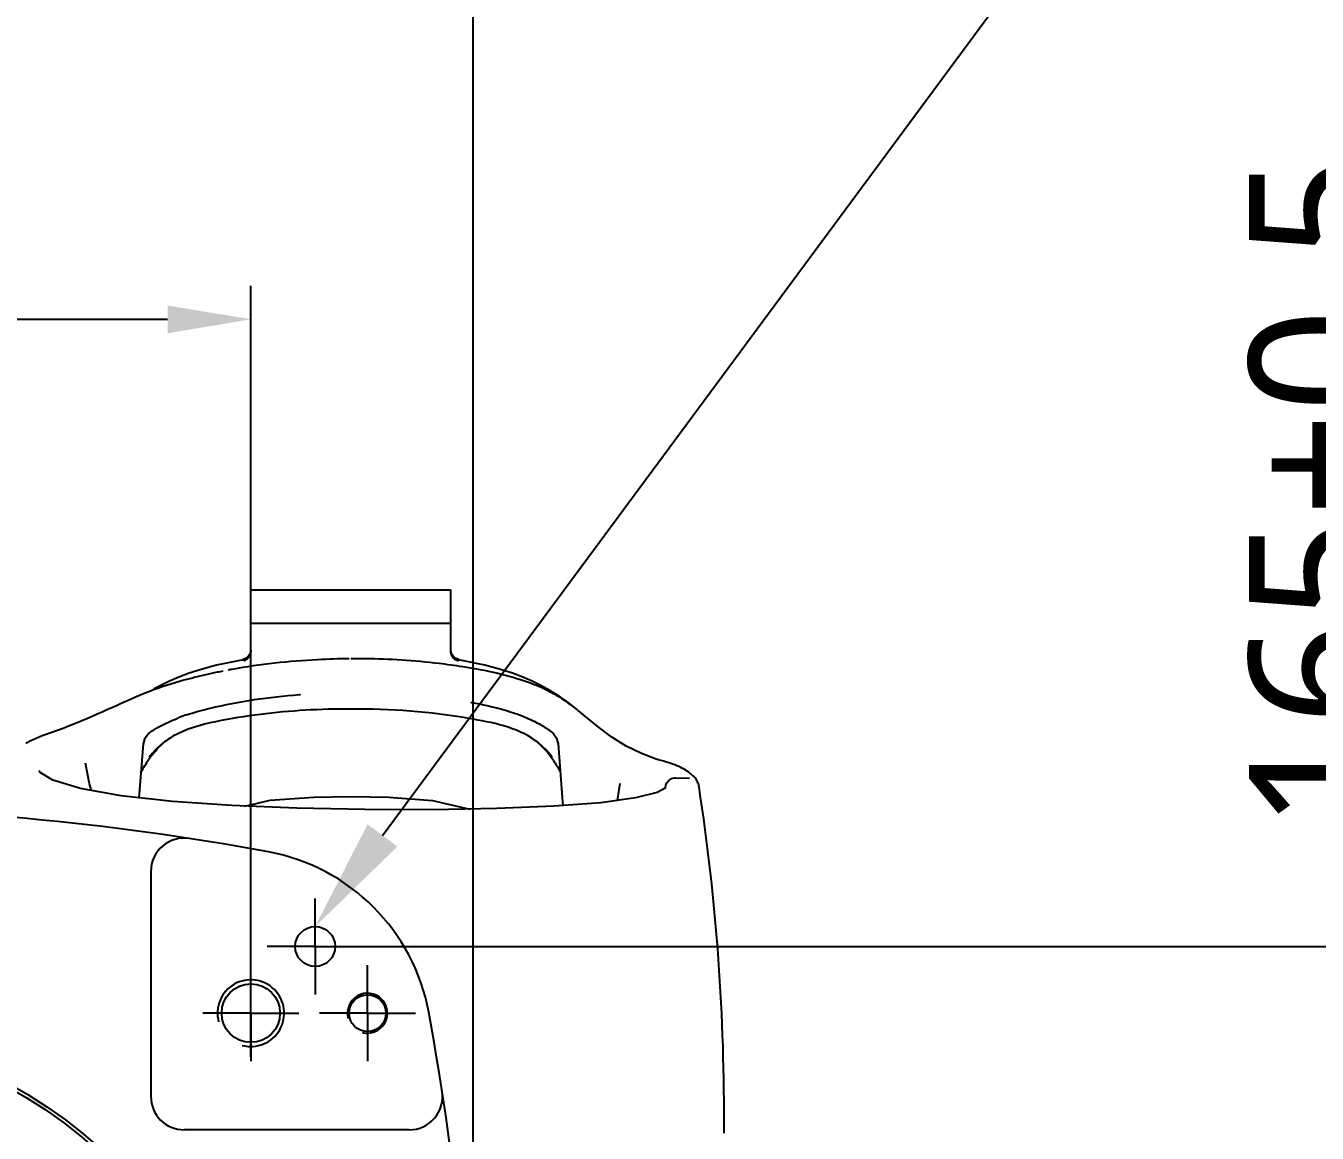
# Model space of a CAD drawing. Header units: millimetres. Extents: x 5828 to 7155, y 123 to 421.
# Drawn here: x 6417.71 to 6437.08, y 367.49 to 384.1 of the extents above; entities that cross this region are included whole.
import ezdxf
from ezdxf import colors
from ezdxf.entities.mleader import LeaderData, LeaderLine
from ezdxf.math import Vec2, Vec3

# ---------------------------------------------------------------- set-up
doc = ezdxf.new("R2010")
doc.units = ezdxf.units.MM
for name, color, linetype in [('外形图', 7, 'Continuous'), ('多重引线', 7, 'Continuous'), ('尺寸标注', 7, 'Continuous')]:
    doc.layers.add(name, color=color, linetype=linetype)
doc.styles.add('微软雅黑', font='msyh.ttc', dxfattribs={"height": 2})
doc.dimstyles.new('尺寸标注_1_20比例', dxfattribs={"dimtxt": 1.5, "dimasz": 1.25, "dimexe": 0.5, "dimexo": 0.4, "dimgap": 0.5, "dimtad": 1, "dimdec": 1, "dimlfac": 20, "dimdsep": 46, "dimtxsty": '微软雅黑', "dimcen": 0.09, "dimadec": 0, "dimazin": 0, "dimtp": 0.01, "dimtm": 0.01, "dimtfac": 1, "dimtdec": 1, "dimtofl": 0, "dimtmove": 0, "dimatfit": 3, "dimfxl": 1, "dimtolj": 1, "dimarcsym": 0})

# ---------------------------------------------------------------- blocks, each defined once
blk = doc.blocks.new('*D1037')
at = {"layer": 'Defpoints', "color": 0}
for p in [(6421.085, 379.698), (6407.084, 368.167), (6421.085, 368.233)]:
    blk.add_point(p, dxfattribs=at)
at = {"layer": '尺寸标注', "color": 0, "linetype": 'Continuous', "lineweight": -2}
for p, q in [((6407.084, 368.567), (6407.084, 380.198)), ((6421.085, 368.633), (6421.085, 380.198)), ((6408.334, 379.698), (6419.835, 379.698))]:
    blk.add_line(p, q, dxfattribs=at)
at = {"layer": '尺寸标注', "color": 0}
for points in [[(6408.334, 379.906), (6408.334, 379.489), (6407.084, 379.698)], [(6419.835, 379.489), (6419.835, 379.906), (6421.085, 379.698)]]:
    blk.add_solid(points, dxfattribs=at)
at = {"layer": '尺寸标注', "color": 0, "insert": (6414.055, 382.368), "char_height": 2, "attachment_point": 2, "style": '微软雅黑'}
blk.add_mtext('\\A1;\\A1;{\\H1.05x;280}', dxfattribs=at)
blk = doc.blocks.new('*D1041')
at = {"layer": 'Defpoints', "color": 0}
for p in [(6422.188, 370.29), (6438.745, 370.29), (6421.085, 362.04)]:
    blk.add_point(p, dxfattribs=at)
at = {"layer": '尺寸标注', "color": 0, "linetype": 'Continuous', "lineweight": -2}
for p, q in [((6438.745, 370.29), (6438.745, 382.922)), ((6422.588, 370.29), (6439.245, 370.29)), ((6438.745, 363.29), (6438.745, 369.04)), ((6421.485, 362.04), (6439.245, 362.04))]:
    blk.add_line(p, q, dxfattribs=at)
at = {"layer": '尺寸标注', "color": 0}
for points in [[(6438.953, 369.04), (6438.537, 369.04), (6438.745, 370.29)], [(6438.537, 363.29), (6438.953, 363.29), (6438.745, 362.04)]]:
    blk.add_solid(points, dxfattribs=at)
at = {"layer": '尺寸标注', "color": 0, "insert": (6436.062, 372.04), "char_height": 2, "attachment_point": 1, "rotation": 90, "style": '微软雅黑'}
blk.add_mtext('\\A1;\\A1;{\\H1.05x;165\\C256;±0.5}', dxfattribs=at)
blk = doc.blocks.new('*D1042')
at = {"layer": 'Defpoints', "color": 0}
for p in [(6422.065, 370.29), (6422.051, 353.789), (6442.541, 353.789)]:
    blk.add_point(p, dxfattribs=at)
at = {"layer": '尺寸标注', "color": 0, "linetype": 'Continuous', "lineweight": -2}
for p, q in [((6442.541, 370.29), (6442.541, 383.016)), ((6422.465, 370.29), (6443.041, 370.29)), ((6442.541, 369.04), (6442.541, 355.039)), ((6422.451, 353.789), (6443.041, 353.789))]:
    blk.add_line(p, q, dxfattribs=at)
at = {"layer": '尺寸标注', "color": 0}
for points in [[(6442.749, 369.04), (6442.333, 369.04), (6442.541, 370.29)], [(6442.333, 355.039), (6442.749, 355.039), (6442.541, 353.789)]]:
    blk.add_solid(points, dxfattribs=at)
at = {"layer": '尺寸标注', "color": 0, "insert": (6439.869, 372.04), "char_height": 2, "attachment_point": 1, "rotation": 90, "style": '微软雅黑'}
blk.add_mtext('\\A1;\\A1;{\\H1.05x;330\\C256;±0.5}', dxfattribs=at)
blk = doc.blocks.new('*D1109')
at = {"layer": 'Defpoints', "color": 0}
for p in [(6424.42, 388.385), (6402.184, 367.665), (6424.42, 362.04)]:
    blk.add_point(p, dxfattribs=at)
at = {"layer": '多重引线', "color": 0, "lineweight": -2}
for p, q in [((6402.184, 368.065), (6402.184, 388.885)), ((6424.42, 362.44), (6424.42, 388.885)), ((6403.434, 388.385), (6423.17, 388.385))]:
    blk.add_line(p, q, dxfattribs=at)
at = {"layer": '多重引线', "color": 0}
for points in [[(6403.434, 388.594), (6403.434, 388.177), (6402.184, 388.385)], [(6423.17, 388.177), (6423.17, 388.594), (6424.42, 388.385)]]:
    blk.add_solid(points, dxfattribs=at)
at = {"layer": '多重引线', "color": 0, "insert": (6413.302, 390.174), "char_height": 2, "attachment_point": 5, "style": '微软雅黑'}
blk.add_mtext('\\A1;\\A1;{\\H1.05x;（444.7）}', dxfattribs=at)

msp = doc.modelspace()

# ---------------------------------------------------------------- linework, layer by layer
at = {"layer": '外形图', "color": 0, "linetype": 'Continuous'}
for p, q in [((6421.0852, 374.719), (6421.0852, 375.6407)), ((6421.0852, 375.6407), (6424.0854, 375.6407)), ((6424.0854, 374.719), (6424.0854, 375.6407)), ((6421.0852, 375.1407), (6424.0854, 375.1407)), ((6421.0852, 374.7359), (6421.0741, 374.6792)), ((6424.0966, 374.679), (6424.0886, 374.7197)), ((6420.8682, 374.5713), (6420.5722, 374.5081)), ((6421.0026, 374.5954), (6420.8682, 374.5713)), ((6421.0288, 374.6187), (6420.9609, 374.5881)), ((6420.9609, 374.5881), (6420.9715, 374.59)), ((6420.9684, 374.5893), (6420.9609, 374.5881)), ((6420.9735, 374.5901), (6420.9684, 374.5893)), ((6420.9828, 374.5771), (6420.9787, 374.5759)), ((6421.0741, 374.6792), (6421.0288, 374.6187)), ((6424.2041, 374.589), (6424.1525, 374.5973)), ((6424.1958, 374.5906), (6424.2096, 374.5881)), ((6424.3025, 374.5713), (6424.2003, 374.5896)), ((6424.2096, 374.5881), (6424.2041, 374.589)), ((6420.3415, 374.4471), (6420.1587, 374.3891)), ((6420.5722, 374.5081), (6420.3415, 374.4471)), ((6420.2362, 374.3243), (6420.2096, 374.3176)), ((6425.6376, 374.0918), (6425.5361, 374.1528)), ((6421.8107, 374.0698), (6421.8298, 374.0711)), ((6421.8298, 374.0711), (6421.83, 374.0711)), ((6424.3843, 373.9544), (6424.3851, 373.9543)), ((6424.3852, 373.9543), (6424.3987, 373.9519)), ((6425.7329, 374.0294), (6425.6376, 374.0918)), ((6425.8239, 373.965), (6425.7329, 374.0294)), ((6425.9119, 373.8983), (6425.8239, 373.965)), ((6425.993, 373.833), (6425.9119, 373.8983)), ((6426.0812, 373.7611), (6425.9954, 373.8314)), ((6418.2696, 373.5615), (6418.1708, 373.525)), ((6419.8268, 373.6467), (6419.8388, 373.6521)), ((6417.7868, 373.3771), (6417.7093, 373.3359)), ((6417.9195, 373.4358), (6417.7868, 373.3771)), ((6417.9831, 373.4598), (6417.9195, 373.4358)), ((6418.1708, 373.525), (6417.9823, 373.4595)), ((6417.9831, 373.4598), (6417.9823, 373.4595)), ((6419.5553, 373.4918), (6419.5517, 373.4891)), ((6419.5527, 373.4898), (6419.5533, 373.4903)), ((6419.5535, 373.4903), (6419.5569, 373.493)), ((6425.6428, 373.462), (6425.6717, 373.4151)), ((6425.6428, 373.462), (6425.6469, 373.4566)), ((6425.6717, 373.4151), (6425.6927, 373.3466)), ((6419.4115, 372.5215), (6419.4759, 373.3305)), ((6425.6927, 373.3466), (6425.6947, 373.3305)), ((6427.1692, 373.1007), (6426.9473, 373.183)), ((6418.6637, 372.7285), (6418.6062, 373.0423)), ((6418.6062, 373.0423), (6418.6062, 373.0422)), ((6427.1978, 373.0923), (6427.1669, 373.1014)), ((6427.3788, 373.0397), (6427.3431, 373.0514)), ((6427.4131, 373.0275), (6427.3788, 373.0397)), ((6427.446, 373.015), (6427.4131, 373.0275)), ((6417.9054, 372.9267), (6417.9053, 372.9261)), ((6427.4612, 372.8215), (6427.6646, 372.8162)), ((6427.6549, 372.9058), (6427.6341, 372.92)), ((6427.6742, 372.8914), (6427.6549, 372.9058)), ((6427.692, 372.877), (6427.6742, 372.8914)), ((6418.6936, 372.6308), (6418.6637, 372.7285)), ((6426.6233, 372.7357), (6426.5829, 372.4812)), ((6426.6233, 372.7357), (6426.6234, 372.736)), ((6427.3127, 372.6719), (6427.183, 372.6026)), ((6427.8082, 372.6952), (6427.8084, 372.694)), ((6427.8095, 372.6878), (6427.8085, 372.694)), ((6427.8096, 372.6873), (6427.8095, 372.6878)), ((6419.5851, 371.4163), (6419.5851, 368.0403)), ((6423.4612, 367.5402), (6420.0851, 367.5402))]:
    msp.add_line(p, q, dxfattribs=at)
at = {"layer": '外形图', "color": 0}
for p, q in [((6422.0508, 370.2904), (6422.0508, 371.0112)), ((6422.0508, 370.2904), (6421.33, 370.2904)), ((6422.0367, 370.2904), (6422.7715, 370.2904)), ((6422.0508, 370.301), (6422.0508, 369.5696)), ((6421.0852, 369.2903), (6421.0852, 370.0111)), ((6422.8353, 369.2903), (6422.8353, 370.0111)), ((6421.0852, 369.2903), (6420.3644, 369.2903)), ((6421.0852, 369.2903), (6421.0852, 368.5696)), ((6421.0852, 369.2903), (6421.806, 369.2903)), ((6422.8353, 369.2903), (6422.1145, 369.2903)), ((6422.8353, 369.2903), (6422.8353, 368.5696)), ((6422.8353, 369.2903), (6423.5561, 369.2903))]:
    msp.add_line(p, q, dxfattribs=at)
at = {"layer": '外形图', "color": 0, "linetype": 'Continuous'}
for points in [[(6421.0852, 374.719), (6421.0851, 374.713), (6421.0763, 374.6682), (6421.0562, 374.6304), (6421.0283, 374.6015), (6420.9998, 374.5838), (6420.9828, 374.5771)], [(6424.0984, 374.6578), (6424.086, 374.7052), (6424.0854, 374.719)], [(6424.2096, 374.5881), (6424.142, 374.6185), (6424.0966, 374.679)], [(6424.192, 374.5759), (6424.1922, 374.5758), (6424.1824, 374.579), (6424.1546, 374.5927), (6424.123, 374.6197), (6424.0984, 374.6578)], [(6425.5361, 374.1528), (6425.4264, 374.2126), (6425.3046, 374.2721), (6425.1674, 374.3311), (6425.012, 374.389), (6424.8292, 374.447), (6424.5985, 374.5081), (6424.3025, 374.5713)], [(6420.1587, 374.3891), (6420.0032, 374.3311), (6419.8661, 374.2721), (6419.7443, 374.2127), (6419.6346, 374.1529), (6419.5883, 374.1251)], [(6420.2096, 374.3176), (6420.1457, 374.3013), (6420.0811, 374.2841), (6420.0162, 374.2662), (6419.9513, 374.2473), (6419.8863, 374.2276), (6419.8212, 374.207), (6419.7556, 374.1852), (6419.6895, 374.1622), (6419.6225, 374.138), (6419.5547, 374.1124), (6419.4861, 374.0853), (6419.4168, 374.0569), (6419.3472, 374.0273)], [(6419.3472, 374.0273), (6419.2775, 373.9967), (6419.2078, 373.9656), (6419.1381, 373.934)], [(6419.1381, 373.934), (6419.0681, 373.9023), (6418.9979, 373.8705), (6418.9271, 373.8387), (6418.8555, 373.8068), (6418.7821, 373.7746), (6418.7057, 373.7415), (6418.6253, 373.7071), (6418.5408, 373.6714)], [(6426.9473, 373.183), (6426.7168, 373.2967), (6426.5026, 373.4306), (6426.2958, 373.5848), (6426.0812, 373.7611)], [(6418.5408, 373.6714), (6418.4534, 373.635), (6418.3632, 373.5982), (6418.2696, 373.5615)], [(6419.5535, 373.4904), (6419.5637, 373.4976), (6419.5778, 373.5075), (6419.5923, 373.5173), (6419.6071, 373.5271), (6419.6224, 373.5369), (6419.6381, 373.5467), (6419.6542, 373.5565), (6419.6708, 373.5664), (6419.688, 373.5763), (6419.7058, 373.5862), (6419.7241, 373.5961), (6419.7432, 373.6062), (6419.7629, 373.6162), (6419.7834, 373.6263), (6419.8047, 373.6365), (6419.8268, 373.6467)], [(6419.4759, 373.3305), (6419.4779, 373.3471), (6419.5012, 373.4199)], [(6419.5012, 373.4199), (6419.5325, 373.4678), (6419.5508, 373.4874), (6419.5566, 373.4926)], [(6425.6947, 373.3305), (6425.7638, 372.462), (6425.7673, 372.4034)], [(6427.2929, 373.0664), (6427.2812, 373.0697), (6427.1978, 373.0923)], [(6427.3431, 373.0514), (6427.3063, 373.0626), (6427.2929, 373.0664)], [(6427.6341, 372.92), (6427.6119, 372.9341), (6427.5881, 372.9481), (6427.5628, 372.9619), (6427.5359, 372.9755), (6427.5075, 372.9889), (6427.4775, 373.0021), (6427.446, 373.015)], [(6427.183, 372.6026), (6426.8581, 372.5193), (6426.339, 372.4474), (6425.6346, 372.3932), (6424.7753, 372.3584), (6423.8103, 372.3427), (6422.7949, 372.3451), (6421.7763, 372.3656), (6420.8002, 372.4054), (6419.9091, 372.4667), (6419.1411, 372.5513), (6418.5308, 372.6598), (6418.1133, 372.7865), (6417.922, 372.9013), (6417.9053, 372.9265)], [(6427.7788, 372.7752), (6427.77, 372.7898), (6427.7603, 372.8043), (6427.7494, 372.8187), (6427.7371, 372.8332), (6427.7234, 372.8478), (6427.7084, 372.8624), (6427.692, 372.877)], [(6427.8082, 372.6952), (6427.8044, 372.7123), (6427.7996, 372.7284), (6427.7936, 372.7446), (6427.7866, 372.7602), (6427.7788, 372.7752)], [(6420.9953, 372.3975), (6421.3736, 372.483), (6422.0288, 372.5324), (6422.5854, 372.5388)], [(6422.5853, 372.5388), (6423.1553, 372.532), (6423.8102, 372.4812), (6424.3705, 372.3518)]]:
    msp.add_lwpolyline(points, dxfattribs=at)
for centre, radius in [((6422.0508, 370.2904), 0.3), ((6421.0852, 369.2903), 0.4375), ((6422.8353, 369.2903), 0.275), ((6414.0848, 362.0399), 7.0504), ((6414.0848, 362.0399), 7.0004)]:
    msp.add_circle(centre, radius, dxfattribs=at)
for centre, radius, start, end in [((6421.8391, 369.6384), 5.0271, 99.57844, 99.93787), ((6422.4245, 365.7179), 8.99, 99.01781, 99.28789), ((6422.1918, 367.5658), 7.1294, 99.45623, 99.6021), ((6422.6603, 364.1372), 10.4698, 90.287, 90.41068), ((6422.6604, 364.0958), 10.5112, 89.27212, 90.28628), ((6423.093, 368.2464), 6.4393, 80.38949, 80.54933), ((6423.2106, 368.9401), 5.7357, 80.1094, 80.39147), ((6422.5851, 364.8443), 9.7667, 101.84908, 103.9161), ((6422.2811, 366.3189), 8.2611, 101.27434, 101.88562), ((6422.288, 366.2587), 8.3216, 100.27596, 100.67757), ((6424.3973, 371.8308), 2.5642, 63.18235, 66.25636), ((6424.465, 371.9659), 2.4131, 60.64473, 63.17053), ((6424.4832, 371.999), 2.3753, 59.56451, 60.6363), ((6424.4807, 371.9947), 2.3803, 58.12684, 59.5644), ((6424.5, 372.0242), 2.345, 57.02813, 57.75396), ((6424.4841, 371.9998), 2.3741, 56.23587, 57.027), ((6424.4876, 372.0036), 2.369, 53.61901, 56.25342), ((6420.9979, 371.1459), 2.7612, 108.56446, 111.03199), ((6424.5064, 372.0194), 1.846, 59.35145, 60.63199), ((6424.5312, 372.0612), 1.7974, 53.75117, 59.35436), ((6420.501, 372.5061), 1.1083, 126.91345, 131.25969), ((6424.6858, 372.5269), 1.0819, 51.03059, 54.54225), ((6424.6345, 372.4657), 1.1617, 44.94143, 50.96096), ((6424.7062, 372.4512), 1.3823, 48.47089, 50.87359), ((6420.8482, 372.1882), 1.58, 141.5412, 145.11357), ((6420.7095, 372.2309), 1.4596, 138.08266, 142.05208), ((6420.6366, 372.295), 1.3626, 137.56001, 138.04065), ((6424.5049, 372.3366), 1.3447, 39.3093, 44.93401), ((6424.515, 372.2774), 1.3884, 39.65364, 43.53853), ((6424.3323, 372.1951), 1.5679, 34.26517, 39.31547), ((6424.4216, 372.199), 1.5104, 37.98715, 39.68256), ((6395.6845, 367.753), 32.5018, 359.53679, 8.73221), ((6414.0848, 332.3725), 40.0022, 79.53729, 100.46271), ((6420.0851, 371.4163), 0.5, 81.26302, 180), ((6420.8042, 368.7593), 3.0002, 10.46271, 79.53729), ((6421.0852, 369.2903), 0.5, 255, 195), ((6422.8353, 369.2903), 0.3, 255, 195), ((6384.4174, 362.0399), 40.0022, 349.53729, 10.46271), ((6420.0851, 368.0403), 0.5, 180, 270), ((6423.4612, 368.0403), 0.5, 270, 8.73701)]:
    msp.add_arc(centre, radius, start, end, dxfattribs=at)
for points, knots in [([(6422.562, 374.6066), (6422.4035, 374.6054), (6421.8147, 374.5869), (6421.227, 374.5236), (6420.8035, 374.4468)], [0, 0, 0, 0, 0.2692392, 1, 1, 1, 1]), ([(6424.2657, 374.4855), (6424.1472, 374.5042), (6423.6591, 374.5703), (6423.1664, 374.6015), (6422.7939, 374.6062)], [0, 0, 0, 0, 0.2436668, 1, 1, 1, 1]), ([(6425.4297, 374.1779), (6425.351, 374.2126), (6424.9748, 374.3559), (6424.5778, 374.4361), (6424.2657, 374.4855)], [0, 0, 0, 0, 0.2139496, 1, 1, 1, 1]), ([(6420.1189, 373.7635), (6420.2358, 373.8028), (6420.7892, 373.9545), (6421.3602, 374.0336), (6421.8085, 374.0697)], [0, 0, 0, 0, 0.2152553, 1, 1, 1, 1]), ([(6424.4007, 373.9516), (6424.4779, 373.9371), (6424.7491, 373.8813), (6425.0183, 373.8075), (6425.2014, 373.7306)], [0, 0, 0, 0, 0.2833002, 1, 1, 1, 1]), ([(6422.5853, 373.8525), (6422.132, 373.8528), (6421.4495, 373.8149), (6420.5576, 373.6744), (6420.112, 373.5542), (6419.9154, 373.4429)], [0, 0, 0, 0, 0.5003428, 0.7505736, 1, 1, 1, 1])]:
    msp.add_open_spline(points, degree=3, knots=knots, dxfattribs=at)
for points in [[(6424.3623, 373.7108), (6423.7769, 373.8129), (6423.1795, 373.853), (6422.5853, 373.8525)], [(6419.8388, 373.6521), (6419.8944, 373.6769), (6419.9504, 373.7006), (6420.0071, 373.7224)], [(6425.3573, 373.3778), (6425.0733, 373.5819), (6424.7068, 373.6507), (6424.3623, 373.7108)], [(6425.2014, 373.7306), (6425.2733, 373.7004), (6425.3437, 373.6664), (6425.4117, 373.6282)], [(6419.8133, 373.3778), (6419.747, 373.3303), (6419.6861, 373.2747), (6419.6311, 373.2145)], [(6419.9154, 373.4429), (6419.8803, 373.423), (6419.846, 373.4014), (6419.8133, 373.3778)], [(6425.5215, 373.2338), (6425.4713, 373.2866), (6425.4164, 373.3353), (6425.3573, 373.3778)], [(6425.594, 373.5107), (6425.6125, 373.497), (6425.6286, 373.4801), (6425.6428, 373.462)], [(6419.611, 373.1709), (6419.659, 373.2313), (6419.712, 373.2883), (6419.7701, 373.3392)], [(6419.4419, 372.912), (6419.4753, 372.974), (6419.5119, 373.0342), (6419.5522, 373.0919)], [(6425.6281, 373.0779), (6425.6647, 373.0242), (6425.6983, 372.9684), (6425.7291, 372.9112)], [(6427.3074, 372.6716), (6427.3074, 372.7201), (6427.3368, 372.7734), (6427.3782, 372.7989)], [(6427.3782, 372.7989), (6427.4026, 372.814), (6427.4326, 372.8224), (6427.4613, 372.8216)]]:
    msp.add_open_spline(points, degree=3, dxfattribs=at)

# ---------------------------------------------------------------- dimensions: what is measured, and where the dimension line sits
at = {"layer": '多重引线'}
dim = msp.add_linear_dim(base=(6424.4196, 388.3852), p1=(6402.1841, 367.6652), p2=(6424.4196, 362.0399), text='\\A1;{\\H1.05x;（<>）}', dimstyle='尺寸标注_1_20比例', override={"dimtxsty": '微软雅黑'}, dxfattribs=at)
dim.commit()
dim.dimension.update_dxf_attribs({"geometry": '*D1109', "text_midpoint": (6413.3019, 390.1738)})
at = {"layer": '尺寸标注', "color": 0, "linetype": 'Continuous'}
for base, p1, p2, angle, text, picture, middle in [((6438.7449, 370.2904), (6421.0852, 362.0399), (6422.1875, 370.2904), 90, '\\A1;{\\H1.05x;165\\C256;±0.5}', '*D1041', (6438.7449, 377.2314)), ((6442.5411, 353.7895), (6422.0648, 370.2904), (6422.0508, 353.7895), 270, '\\A1;{\\H1.05x;330\\C256;±0.5}', '*D1042', (6442.5411, 377.2782))]:
    dim = msp.add_linear_dim(base=base, p1=p1, p2=p2, angle=angle, text=text, dimstyle='尺寸标注_1_20比例', override={"dimtxsty": '微软雅黑'}, dxfattribs=at)
    dim.commit()
    dim.dimension.update_dxf_attribs({"geometry": picture, "text_midpoint": middle, "dimtype": 160})
dim = msp.add_linear_dim(base=(6421.0852, 379.6978), p1=(6407.0844, 368.1666), p2=(6421.0852, 368.2331), text='\\A1;{\\H1.05x;280}', dimstyle='尺寸标注_1_20比例', override={"dimtxsty": '微软雅黑'}, dxfattribs=at)
dim.commit()
dim.dimension.update_dxf_attribs({"geometry": '*D1037', "text_midpoint": (6414.0554, 379.6978), "dimtype": 160})

# ---------------------------------------------------------------- leaders
at = {"layer": '多重引线'}
ml = msp.add_multileader_mtext('Standard', dxfattribs=at)
ml.set_content('{\\A1;2×\\C256;Φ\\C0;12H8\\C7;({\\H0.7x;\\S+0.027^  0;})\\Pbottom hole\\C256;Φ\\C0;13 depth12}', style='微软雅黑')
ml.set_leader_properties()
ml.build(insert=Vec2(0, 0))
ml.multileader.update_dxf_attribs({"text_left_attachment_type": 5, "text_right_attachment_type": 0, "dogleg_length": 0.9766, "arrow_head_size": 1.7})
ctx = ml.context
ctx.base_point, ctx.char_height, ctx.arrow_head_size, ctx.landing_gap_size, ctx.plane_origin = Vec3(6433.3356, 385.586), 2.1, 1.7, 0.3907, Vec3(6422.318, 371.1606)
ctx.left_attachment, ctx.right_attachment = 5, 0
notes = []
notes.append((ctx, [(0, (1, 1, 0), (6433.1403, 385.586), (1, 0), 0.1953, [(0, [(6422.0508, 370.5904)], 0, [])])]))
ctx.mtext.insert, ctx.mtext.flow_direction = Vec3(6433.7263, 392.7241), 5
for ctx, leaders in notes:
    for number, flags, end, landing, length, lines in leaders:
        leader = LeaderData()
        leader.index, (leader.has_last_leader_line, leader.has_dogleg_vector, leader.attachment_direction) = number, flags
        leader.last_leader_point, leader.dogleg_vector, leader.dogleg_length = Vec3(end), Vec3(landing), length
        for number, points, colour, breaks in lines:
            line = LeaderLine()
            line.index, line.vertices, line.color, line.breaks = number, Vec3.list(points), colors.encode_raw_color(colour), breaks
            leader.lines.append(line)
        ctx.leaders.append(leader)

doc.saveas('drawing.dxf')
